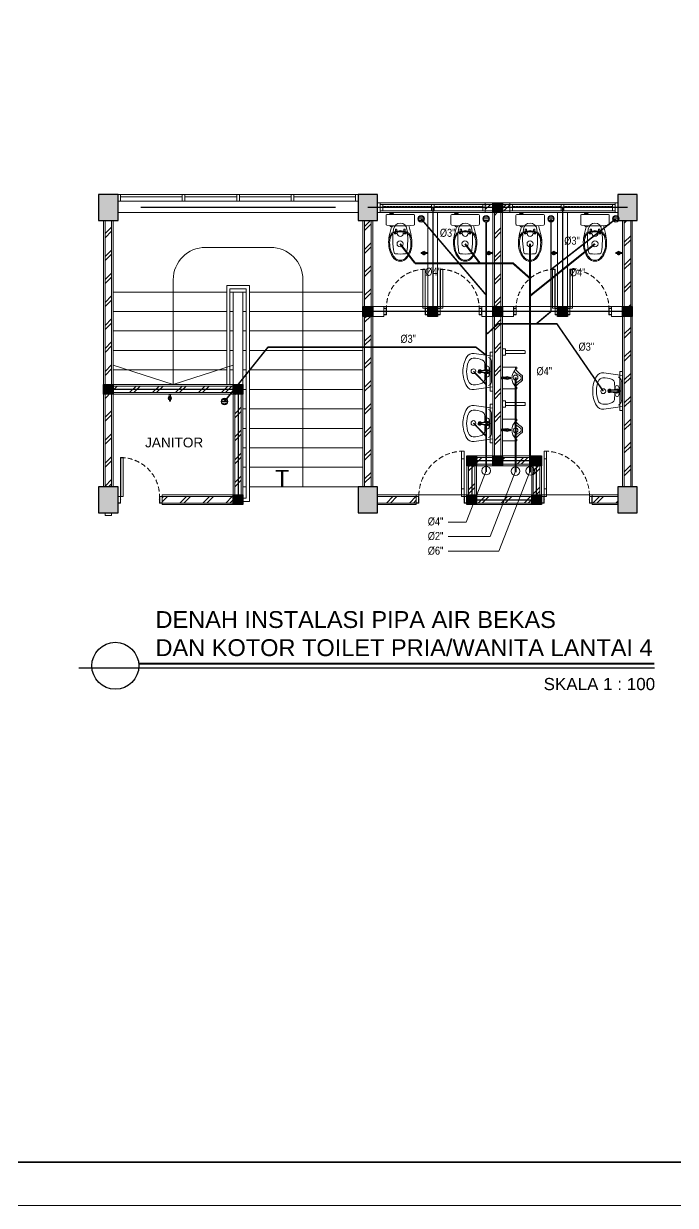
# Model space of a CAD drawing. Header units: millimetres. Extents: x -11 to 37583, y -101 to 28664.
# Drawn here: x 13431 to 16444, y 17664 to 23124 of the extents above; entities that cross this region are included whole.
import ezdxf
from ezdxf.enums import TextEntityAlignment as Align

# ---------------------------------------------------------------- set-up
doc = ezdxf.new("R2010")
doc.units = ezdxf.units.MM
for name, pattern in [('ACAD_ISO08W100', [36, 24, -3, 6, -3]), ('DASHED', [0.75, 0.5, -0.25]), ('HIDDEN', [0.375, 0.25, -0.125])]:
    doc.linetypes.add(name, pattern=pattern)
for name, color, linetype, lineweight in [('ars', 11, 'Continuous', 5), ('dinding', 5, 'Continuous', 15), ('GRS KOP', 1, 'Continuous', 35), ('KOLOM', 1, 'Continuous', 30), ('kop', 7, 'Continuous', 20), ('kus', 63, 'Continuous', 15), ('lan', 7, 'Continuous', 15), ('not', 7, 'Continuous', 20), ('SANITAIR', 4, 'Continuous', 5), ('sol kol', 8, 'Continuous', 0), ('tem', 5, 'Continuous', 20)]:
    doc.layers.add(name, color=color, linetype=linetype, lineweight=lineweight)
doc.layers.add('as', color=1, linetype='Continuous', plot=False)
for name, color, linetype in [('D1', 1, 'Continuous'), ('D2', 3, 'Continuous'), ('HT', 8, 'Continuous'), ('JENDELA', 3, 'Continuous')]:
    doc.layers.add(name, color=color, linetype=linetype)
doc.styles.add('BARU', font='complex.shx')
doc.styles.add('NOT', font='ARIALN.TTF')
doc.styles.get("Standard").update_dxf_attribs({"font": 'arial.ttf'})
doc.styles.add('style2', font='verdana.ttf')
pattern_1 = [(45, (15022.23, 18913.92), (-53.033, 53.033), []), (45, (15040.98, 18913.92), (-53.033, 53.033), [])]

# ---------------------------------------------------------------- blocks, each defined once
blk = doc.blocks.new('K1')
at = {"layer": 'KOLOM'}
blk.add_lwpolyline([(0.2, 0.15), (-0.2, 0.15), (-0.2, -0.15), (0.2, -0.15), (0.2, 0.15)], dxfattribs=at)
blk = doc.blocks.new('KP')
at = {"layer": 'KOLOM'}
blk.add_lwpolyline([(0.075, -0.075), (-0.075, -0.075), (-0.075, 0.075), (0.075, 0.075), (0.075, -0.075)], dxfattribs=at)
blk = doc.blocks.new('washtafel L237 a')
for p, q in [((-0.279, -0.289), (-0.238, 0)), ((-0.238, 0), (0, 0)), ((0.238, 0), (0, 0)), ((0.279, -0.289), (0.238, 0)), ((-0.148, -0.019), (0, -0.019)), ((0, -0.179), (-0.006, -0.179)), ((0.148, -0.019), (0, -0.019)), ((0, -0.179), (0.006, -0.179)), ((0, -0.193), (-0.007, -0.193)), ((0, -0.202), (-0.007, -0.202)), ((0, -0.193), (0.007, -0.193)), ((0, -0.202), (0.007, -0.202))]:
    blk.add_line(p, q)
for centre, radius in [((-0.011, -0.085), 0.00488), ((0, -0.043), 0.00695), ((0, -0.043), 0.00529), ((0.011, -0.085), 0.00488)]:
    blk.add_circle(centre, radius)
for centre, radius, start, end in [((-0.148, -0.093), 0.0742, 90.0661, 157.5039), ((0.068, -0.281), 0.273, 154.0541, 184.6243), ((-0.117, -0.191), 0.0678, 92.544, 154.459), ((0.012, -2.103), 1.984, 91.1939, 93.8059), ((-0.055, -0.085), 0.0285, 98.132, 275.8135), ((-0.002, -0.336), 0.286, 89.6669, 101.6651), ((-0.049, -0.147), 0.0337, 40.1188, 95.4553), ((0, -0.084), 0.0312, 89.6915, 225.3566), ((-0.528, -0.216), 0.513, 2.5647, 13.8912), ((0.001, -0.2), 0.0272, 129.5111, 54.4666), ((0, -0.084), 0.0231, 89.5833, 212.8124), ((-0.04, -0.126), 0.0267, 4.6349, 46.9394), ((-0.045, -0.113), 0.03, 5.694, 32.8124), ((-0.623, -0.171), 0.611, 359.8012, 5.694), ((-0.006, -0.173), 0.006, 179.8012, 270), ((0.002, -0.336), 0.286, 78.3349, 90.3331), ((0, -0.084), 0.0312, 314.6434, 90.3085), ((0, -0.084), 0.0231, 327.1876, 90.4167), ((0.006, -0.173), 0.006, 270, 0.1988), ((0.623, -0.171), 0.611, 174.306, 180.1988), ((0.04, -0.126), 0.0267, 133.0606, 175.3651), ((0.045, -0.113), 0.03, 147.1876, 174.306), ((0.528, -0.216), 0.513, 166.1088, 177.4353), ((0.049, -0.147), 0.0337, 84.5447, 139.8812), ((-0.012, -2.103), 1.984, 86.1941, 88.8061), ((0.055, -0.085), 0.0285, 264.1865, 81.868), ((0.117, -0.191), 0.0678, 25.541, 87.456), ((0.148, -0.093), 0.0742, 22.4961, 89.9339), ((-0.068, -0.281), 0.273, 355.3757, 25.9459), ((-0.17, -0.305), 0.11, 171.786, 240.1395), ((-0.119, -0.294), 0.0858, 186.0548, 250.1625), ((0.001, -0.2), 0.0234, 136.8784, 48.8129), ((-0.007, -0.184), 0.009, 183.4751, 270), ((-0.007, -0.193), 0.009, 182.5647, 270), ((0.001, -0.2), 0.0119, 184.4951, 2.4242), ((0.007, -0.184), 0.009, 270, 356.5249), ((0.007, -0.193), 0.009, 270, 357.4353), ((0.119, -0.294), 0.0858, 289.8375, 353.9452), ((0.17, -0.305), 0.11, 299.8605, 8.214), ((-0.003, -0.017), 0.443, 239.9631, 270.4171), ((-0.001, 0.003), 0.406, 248.7209, 270.1375), ((0.001, 0.003), 0.406, 269.8625, 291.2791), ((0.003, -0.017), 0.443, 269.5829, 300.0369)]:
    blk.add_arc(centre, radius, start, end)
blk = doc.blocks.new('P 70')
at = {"linetype": 'HIDDEN', "ltscale": 0.3}
blk.add_lwpolyline([(-0.74, 0.1, -0.414214), (-0.04, 0.8, -1.303225)], format="xyb", dxfattribs=at)
for points in [[(-0.04, 0.8), (-0.08, 0.8), (-0.08, 0.68), (-0.04, 0.68)], [(-0.04, 0.68), (-0.08, 0.68), (-0.08, 0.22), (-0.04, 0.22)], [(-0.04, 0.1), (-0.08, 0.1), (-0.08, 0.22), (-0.04, 0.22)], [(-0.735, 0.06), (-0.74, 0.06), (-0.74, 0.061), (-0.74, 0.1), (-0.78, 0.1), (-0.78, 0), (-0.74, 0), (-0.74, 0.056), (-0.735, 0.058)], [(-0.742, 0.002), (-0.778, 0.002), (-0.778, 0.098), (-0.742, 0.098)], [(-0.045, 0.06), (-0.04, 0.06), (-0.04, 0.061), (-0.04, 0.1), (0, 0.1), (0, 0), (-0.04, 0), (-0.04, 0.056), (-0.045, 0.058)], [(-0.038, 0.002), (-0.002, 0.002), (-0.002, 0.098), (-0.038, 0.098)]]:
    blk.add_lwpolyline(points, close=True)
blk = doc.blocks.new('URINOIR ATAS')
for p, q in [((-0.165, 0), (-0.165, 0.215)), ((-0.16, 0.22), (-0.147, 0.22)), ((-0.133, 0.201), (-0.16, 0.201)), ((-0.133, 0.201), (-0.143, 0.218)), ((-0.027, 0.31), (0, 0.31)), ((-0.02, 0.286), (0, 0.286)), ((0.027, 0.31), (0, 0.31)), ((0.02, 0.286), (0, 0.286)), ((0.133, 0.201), (0.143, 0.218)), ((0.133, 0.201), (0.16, 0.201)), ((0.16, 0.22), (0.147, 0.22)), ((0.165, 0), (0.165, 0.215)), ((-0.165, 0), (0, 0)), ((-0.009, 0.01), (-0.026, 0)), ((-0.013, -0.017), (-0.013, 0)), ((-0.012, 0.117), (0.011, 0.117)), ((-0.011, 0.107), (0.011, 0.107)), ((-0.011, 0.097), (0.011, 0.097)), ((-0.009, 0.112), (-0.009, 0.107)), ((-0.009, 0.01), (0.011, 0.01)), ((-0.007, 0.113), (0.008, 0.113)), ((-0.003, 0.117), (-0.003, 0.113)), ((0.165, 0), (0, 0)), ((0.003, 0.117), (0.003, 0.113)), ((0.009, 0.112), (0.009, 0.107)), ((0.011, 0.01), (0.026, 0)), ((0.013, 0), (0.013, -0.017)), ((0.013, -0.017), (-0.013, -0.017))]:
    blk.add_line(p, q)
for points in [[(-0.011, 0.107, 0.164804), (-0.012, 0.107, 0.105758), (-0.013, 0.106, 0.068984), (-0.014, 0.104, 0.055178), (-0.014, 0.102, 0.055178), (-0.014, 0.1, 0.068984), (-0.013, 0.099, 0.105758), (-0.012, 0.098, 0.164804), (-0.011, 0.097, 0.164804), (-0.01, 0.098, 0.105758), (-0.009, 0.099, 0.068984), (-0.009, 0.1, 0.055178), (-0.009, 0.102, 0.055178), (-0.009, 0.104, 0.068984), (-0.009, 0.106, 0.105758), (-0.01, 0.107, 0.164804)], [(0, 0.097, 0.070821), (0.003, 0.098, 0.082428), (0.005, 0.099, 0.106823), (0.007, 0.101, 0.13413), (0.007, 0.102, 0.13413), (0.007, 0.104, 0.106823), (0.005, 0.106, 0.082428), (0.003, 0.107, 0.070821), (0, 0.107, 0.070821), (-0.003, 0.107, 0.082428), (-0.005, 0.106, 0.106823), (-0.007, 0.104, 0.13413), (-0.007, 0.102, 0.13413), (-0.007, 0.101, 0.106823), (-0.005, 0.099, 0.082428), (-0.003, 0.098, 0.070821)], [(0.011, 0.107, 0.164804), (0.01, 0.107, 0.105758), (0.009, 0.106, 0.068984), (0.009, 0.104, 0.055178), (0.008, 0.102, 0.055178), (0.009, 0.1, 0.068984), (0.009, 0.099, 0.105758), (0.01, 0.098, 0.164804), (0.011, 0.097, 0.164804), (0.012, 0.098, 0.105758), (0.013, 0.099, 0.068984), (0.013, 0.1, 0.055178), (0.014, 0.102, 0.055178), (0.014, 0.104, 0.068984), (0.013, 0.106, 0.105758), (0.012, 0.107, 0.164804)]]:
    blk.add_lwpolyline(points, format="xyb", close=True)
blk.add_lwpolyline([(0.007, 0.061), (0.013, 0.072), (0.007, 0.082), (-0.006, 0.082), (-0.012, 0.072), (-0.006, 0.061)], close=True)
for centre, radius in [((0, 0.072), 0.025), ((0, 0.032), 0.0106), ((0, 0.032), 0.00723)]:
    blk.add_circle(centre, radius)
for centre, radius, start, end in [((-0.16, 0.215), 0.005, 90, 180), ((-0.16, 0.196), 0.005, 90, 180), ((-0.147, 0.215), 0.005, 30.5859, 90), ((-0.151, 0.256), 0.055, 287.3602, 311.4179), ((0.001, 0.332), 0.187, 224.1477, 269.6422), ((-0.614, 0.718), 0.709, 314.7654, 324.2179), ((-0.477, 0.536), 0.518, 315.9836, 330.7336), ((-0.027, 0.295), 0.0148, 90, 144.2179), ((-0.02, 0.28), 0.00593, 90, 150.7336), ((-0.001, 0.332), 0.187, 270.3578, 315.8523), ((0.02, 0.28), 0.00593, 29.2664, 90), ((0.477, 0.536), 0.518, 209.2664, 224.0164), ((0.027, 0.295), 0.0148, 35.7821, 90), ((0.614, 0.718), 0.709, 215.7821, 225.2346), ((0.151, 0.256), 0.055, 228.5821, 252.6398), ((0.147, 0.215), 0.005, 90, 149.4141), ((0.16, 0.215), 0.005, 0, 90), ((0.16, 0.196), 0.005, 0, 90), ((0.12, 0.057), 0.137, 181.3482, 199.9236), ((0, 0.106), 0.0162, 43.0169, 136.9831), ((-0.007, 0.112), 0.00119, 90, 180), ((0.008, 0.112), 0.00119, 0, 90), ((-0.19, 0.062), 0.208, 345.4703, 357.6692)]:
    blk.add_arc(centre, radius, start, end)
blk = doc.blocks.new('P 60')
at = {"linetype": 'HIDDEN', "ltscale": 0.3}
blk.add_lwpolyline([(-0.64, 0.1, -0.414214), (-0.04, 0.7, -1.303225)], format="xyb", dxfattribs=at)
for points in [[(-0.04, 0.7), (-0.04, 0.1), (-0.08, 0.1), (-0.08, 0.7)], [(-0.042, 0.698), (-0.042, 0.102), (-0.078, 0.102), (-0.078, 0.698)], [(-0.635, 0.06), (-0.64, 0.06), (-0.64, 0.061), (-0.64, 0.1), (-0.68, 0.1), (-0.68, 0), (-0.64, 0), (-0.64, 0.056), (-0.635, 0.058)], [(-0.642, 0.002), (-0.678, 0.002), (-0.678, 0.098), (-0.642, 0.098)], [(-0.045, 0.06), (-0.04, 0.06), (-0.04, 0.061), (-0.04, 0.1), (0, 0.1), (0, 0), (-0.04, 0), (-0.04, 0.056), (-0.045, 0.058)], [(-0.038, 0.002), (-0.002, 0.002), (-0.002, 0.098), (-0.038, 0.098)]]:
    blk.add_lwpolyline(points, close=True)
blk = doc.blocks.new('KRAN ATAS')
for p, q in [((-0.019, 0.001), (-0.019, 0)), ((-0.019, 0), (0, 0)), ((-0.018, 0.002), (0, 0.002)), ((-0.009, 0.006), (-0.009, 0.04)), ((0.018, 0.002), (0, 0.002)), ((0.019, 0), (0, 0)), ((0.009, 0.006), (0.009, 0.04)), ((0.019, 0.001), (0.019, 0))]:
    blk.add_line(p, q)
for centre, radius, start, end in [((-0.021, 0.06), 0.0057, 92.509, 270.0343), ((-0.02, 0.06), 0.0057, 105.45, 257.2407), ((0, 0.06), 0.0223, 89.786, 270.2141), ((-0.015, 0.075), 0.0057, 47.464, 224.6597), ((-0.015, 0.074), 0.0057, 60.3207, 212.5415), ((-0.014, 0.046), 0.0057, 154.4974, 295.7282), ((-0.015, 0.045), 0.0057, 142.579, 307.6346), ((-0.018, 0.001), 0.0005, 90, 180), ((0, 0.06), 0.0162, 89.7094, 270.2949), ((-0.013, 0.006), 0.004, 270, 0), ((-0.041, 0.09), 0.0331, 343.1048, 7.2203), ((0, 0.06), 0.0102, 89.532, 270.4679), ((0, 0.096), 0.00865, 90, 191.4881), ((0, 0.08), 0.0057, 89.095, 165.324), ((0, 0.079), 0.0057, 89.095, 152.5938), ((0, 0.041), 0.0057, 205.9652, 266.0615), ((0, 0.04), 0.0057, 191.86, 266.0615), ((0, 0.096), 0.00865, 348.5119, 90), ((0, 0.08), 0.0057, 14.676, 90.905), ((0, 0.079), 0.0057, 27.4062, 90.905), ((0, 0.06), 0.0223, 269.7859, 90.214), ((0, 0.06), 0.0162, 269.7051, 90.2906), ((0, 0.06), 0.0102, 269.5321, 90.468), ((0, 0.04), 0.0057, 273.9385, 348.14), ((0, 0.041), 0.0057, 273.9385, 334.0348), ((0.041, 0.09), 0.0331, 172.7797, 196.8952), ((0.013, 0.006), 0.004, 180, 270), ((0.015, 0.045), 0.0057, 232.3654, 37.421), ((0.015, 0.075), 0.0057, 315.3403, 132.536), ((0.015, 0.074), 0.0057, 327.4585, 119.6793), ((0.014, 0.046), 0.0057, 244.2718, 25.5026), ((0.018, 0.001), 0.0005, 0, 90), ((0.021, 0.06), 0.0057, 269.9657, 87.491), ((0.02, 0.06), 0.0057, 282.7593, 74.55)]:
    blk.add_arc(centre, radius, start, end)
blk = doc.blocks.new('CLOSET ATAS')
for p, q in [((0, 0.207), (0, 0)), ((0.014, 0.22), (0.148, 0.22)), ((0, -0.206), (0, 0)), ((0.171, 0.13), (0.294, 0.161)), ((0.228, 0.073), (0.228, 0.058)), ((0.231, 0.075), (0.273, 0.075)), ((0.231, 0.055), (0.256, 0.055)), ((0.256, 0.055), (0.259, 0.063)), ((0.256, 0.055), (0.256, 0)), ((0.256, -0.055), (0.256, 0)), ((0.259, 0.063), (0.273, 0.063)), ((0.266, 0.075), (0.266, 0.088)), ((0.266, 0.063), (0.266, 0)), ((0.266, -0.063), (0.266, 0)), ((0.273, 0.075), (0.273, 0.063)), ((0.282, 0.125), (0.282, 0.107)), ((0.285, 0.085), (0.285, 0.065)), ((0.296, 0.088), (0.288, 0.088)), ((0.296, 0.062), (0.288, 0.062)), ((0.299, 0.085), (0.299, 0.065)), ((-0.013, -0.124), (-0.031, -0.124)), ((-0.031, -0.124), (-0.031, -0.146)), ((-0.031, -0.146), (-0.013, -0.146)), ((-0.013, -0.107), (-0.013, -0.164)), ((0.171, -0.138), (0.185, -0.138)), ((0.173, -0.116), (0.185, -0.116)), ((0.173, -0.151), (0.173, -0.138)), ((0.175, -0.154), (0.182, -0.154)), ((0.184, -0.138), (0.184, -0.151)), ((0.188, -0.119), (0.188, -0.136)), ((0.188, -0.134), (0.294, -0.161)), ((0.228, -0.073), (0.228, -0.058)), ((0.231, -0.055), (0.256, -0.055)), ((0.231, -0.075), (0.273, -0.075)), ((0.256, -0.055), (0.259, -0.063)), ((0.259, -0.063), (0.273, -0.063)), ((0.266, -0.075), (0.266, -0.088)), ((0.273, -0.075), (0.273, -0.063)), ((0.282, -0.125), (0.282, -0.107)), ((0.285, -0.065), (0.285, -0.085)), ((0.296, -0.062), (0.288, -0.062)), ((0.296, -0.088), (0.288, -0.088)), ((0.299, -0.065), (0.299, -0.085)), ((0.014, -0.22), (0.148, -0.22))]:
    blk.add_line(p, q)
blk.add_circle((0.292, 0), 0.046)
for centre, radius, start, end in [((0.014, 0.207), 0.0135, 90, 180), ((0.148, 0.205), 0.015, 8.087, 90), ((-1.27, 0.004), 1.447, 359.8599, 8.087), ((0.235, 0), 0.103, 95.4936, 264.5064), ((-1.27, -0.004), 1.447, 351.913, 0.1401), ((0.385, -0.951), 1.066, 79.0461, 98.6197), ((0.231, 0.073), 0.00271, 90, 180), ((0.231, 0.058), 0.00271, 180, 270), ((0.271, 0.088), 0.005, 138.7405, 180), ((0.429, -0.051), 0.215, 89.4826, 138.7405), ((0.287, 0.125), 0.005, 128.7411, 180), ((0.429, -0.051), 0.231, 89.4826, 128.7411), ((0.288, 0.085), 0.00307, 90, 180), ((0.288, 0.065), 0.00307, 180, 270), ((0.431, -0.32), 0.5, 75.2789, 105.8515), ((0.296, 0.085), 0.00307, 0, 90), ((0.296, 0.065), 0.00307, 270, 0), ((0.431, -0.32), 0.484, 75.2789, 90), ((0.465, -0.141), 0.302, 48.5371, 73.1314), ((0.465, -0.141), 0.318, 48.5371, 73.1314), ((0.585, 0.076), 0.02, 7.8459, 81.6038), ((0.035, 0), 0.575, 352.1541, 7.8459), ((0.59, 0), 0.114, 0, 48.6581), ((0.59, 0), 0.114, 311.3419, 0), ((0.59, 0), 0.13, 0, 48.6581), ((0.59, 0), 0.13, 311.3419, 0), ((-0.016, -0.123), 0.0171, 24.4122, 79.3868), ((-0.016, -0.147), 0.0171, 280.6132, 335.5878), ((0.175, -0.151), 0.00271, 180, 270), ((0.182, -0.151), 0.00271, 270, 0), ((0.185, -0.119), 0.00271, 0, 90), ((0.185, -0.136), 0.00271, 270, 0), ((0.385, 0.948), 1.063, 261.358, 280.9763), ((0.231, -0.058), 0.00271, 90, 180), ((0.231, -0.073), 0.00271, 180, 270), ((0.271, -0.088), 0.005, 180, 221.2595), ((0.429, 0.051), 0.215, 221.2595, 270.5174), ((0.287, -0.125), 0.005, 180, 231.2589), ((0.429, 0.051), 0.231, 231.2589, 270.5174), ((0.288, -0.065), 0.00307, 90, 180), ((0.288, -0.085), 0.00307, 180, 270), ((0.431, 0.32), 0.5, 254.1485, 284.7211), ((0.296, -0.065), 0.00307, 0, 90), ((0.296, -0.085), 0.00307, 270, 0), ((0.431, 0.32), 0.484, 270, 284.7211), ((0.465, 0.141), 0.302, 286.8686, 311.4629), ((0.465, 0.141), 0.318, 286.8686, 311.4629), ((0.585, -0.076), 0.02, 278.3962, 352.1541), ((0.014, -0.206), 0.0135, 180, 270), ((0.148, -0.205), 0.015, 270, 351.913)]:
    blk.add_arc(centre, radius, start, end)
blk = doc.blocks.new('*X4')
at = {"color": 0}
for p, q in [((18.491, 19.193), (18.579, 19.193)), ((18.499, 19.218), (18.572, 19.218)), ((18.499, 19.168), (18.572, 19.168))]:
    blk.add_line(p, q, dxfattribs=at)
blk = doc.blocks.new('SFLOOR')
for radius in [0.05, 0.0442]:
    blk.add_circle((0, 0), radius)
blk.add_blockref('*X4', (-18.535, -19.193))
blk = doc.blocks.new('NOTASI RUANG')
at = {"layer": 'not'}
for height, p in [(0.26, (-0.011, 0.3)), (0.175, (-0.009, -0.017))]:
    blk.add_attdef('RUANG', text='', height=height, dxfattribs=at).set_placement(p, align=Align.MIDDLE_CENTER)
blk = doc.blocks.new('kop')
at = {"layer": 'GRS KOP'}
blk.add_lwpolyline([(1, 54), (83, 54), (83, 1), (1, 1)], close=True, dxfattribs=at)
at = {"layer": 'kop', "color": 7}
blk.add_line((0, 0), (84, 0), dxfattribs=at)
at = {"layer": 'kop', "style": 'BARU', "flags": 4}
for p, height in [((73.8, 5.4), 0.35), ((80.303, 5.382), 0.25), ((73.8, 4.9), 0.35), ((80.303, 4.882), 0.25), ((73.8, 4.4), 0.35), ((80.303, 4.382), 0.25)]:
    blk.add_attdef('-', p, '', height=height, dxfattribs=at)
at = {"layer": 'kop', "flags": 4}
for tag, p in [('AR-00', (78.057, 2.648)), ('00', (81.238, 2.647))]:
    blk.add_attdef(tag, text='', height=0.35, dxfattribs=at).set_placement(p, align=Align.MIDDLE)

msp = doc.modelspace()

# ---------------------------------------------------------------- hatches: boundary and pattern name
at = {"layer": 'ars'}
h = msp.add_hatch(dxfattribs=at)
h.set_pattern_fill('TEMBOK', color=256, scale=75)
h.set_pattern_definition([(45, (15388.23, 19348.92), (-53.033, 53.033), []), (45, (15406.98, 19348.92), (-53.033, 53.033), [])])
h.paths.add_polyline_path([(15599.7, 22288.9), (15565.2, 22288.9), (15565.2, 22258.9), (15599.7, 22258.9)])
h = msp.add_hatch(dxfattribs=at)
h.set_pattern_fill('TEMBOK', color=256, scale=75)
h.set_pattern_definition([(45, (15479.73, 19348.92), (-53.033, 53.033), []), (45, (15498.48, 19348.92), (-53.033, 53.033), [])])
h.paths.add_polyline_path([(15679.2, 22288.9), (15644.7, 22288.9), (15644.7, 22258.9), (15679.2, 22258.9)])
h = msp.add_hatch(dxfattribs=at)
h.set_pattern_fill('TEMBOK', color=256, scale=75)
h.set_pattern_definition(pattern_1)
h.paths.add_polyline_path([(15607.2, 22251.4), (15607.2, 21126.4), (15637.2, 21126.4), (15637.2, 22251.4)])
h = msp.add_hatch(dxfattribs=at)
h.set_pattern_fill('TEMBOK', color=256, scale=75)
h.set_pattern_definition(pattern_1)
h.paths.add_polyline_path([(13837.2, 20983.9), (13837.2, 22213.9), (13807.2, 22213.9), (13807.2, 20983.9)])
h = msp.add_hatch(dxfattribs=at)
h.set_pattern_fill('TEMBOK', color=256, scale=75)
h.set_pattern_definition(pattern_1)
h.paths.add_polyline_path([(15037.2, 21816.4), (15037.2, 22213.9), (15007.2, 22213.9), (15007.2, 21816.4)])
h = msp.add_hatch(dxfattribs=at)
h.set_pattern_fill('TEMBOK', color=256, scale=75)
h.set_pattern_definition(pattern_1)
h.paths.add_polyline_path([(16237.2, 20983.9), (16237.2, 22213.9), (16207.2, 22213.9), (16207.2, 20983.9)])
h = msp.add_hatch(dxfattribs=at)
h.set_pattern_fill('TEMBOK', color=256, scale=75)
h.set_pattern_definition(pattern_1)
h.paths.add_polyline_path([(15007.2, 21771.4), (15007.2, 20983.9), (15037.2, 20983.9), (15037.2, 21771.4)])
h = msp.add_hatch(dxfattribs=at)
h.set_pattern_fill('TEMBOK', color=256, scale=75)
h.set_pattern_definition(pattern_1)
h.paths.add_polyline_path([(14399.7, 21448.9), (13844.7, 21448.9), (13844.7, 21418.9), (14399.7, 21418.9)])
h = msp.add_hatch(dxfattribs=at)
h.set_pattern_fill('TEMBOK', color=256, scale=75)
h.set_pattern_definition([(45, (14969.73, 18913.92), (-53.033, 53.033), []), (45, (14988.48, 18913.92), (-53.033, 53.033), [])])
h.paths.add_polyline_path([(14437.2, 20946.4), (14437.2, 21411.4), (14407.2, 21411.4), (14407.2, 20946.4)])
h = msp.add_hatch(dxfattribs=at)
h.set_pattern_fill('TEMBOK', color=256, scale=75)
h.set_pattern_definition(pattern_1)
h.paths.add_polyline_path([(15487.2, 21081.4), (15487.2, 20946.4), (15517.2, 20946.4), (15517.2, 21081.4)])
h = msp.add_hatch(dxfattribs=at)
h.set_pattern_fill('TEMBOK', color=256, scale=75)
h.set_pattern_definition(pattern_1)
h.paths.add_polyline_path([(15779.7, 21118.9), (15524.7, 21118.9), (15524.7, 21088.9), (15779.7, 21088.9)])
h = msp.add_hatch(dxfattribs=at)
h.set_pattern_fill('TEMBOK', color=256, scale=75)
h.set_pattern_definition(pattern_1)
h.paths.add_polyline_path([(15787.2, 21081.4), (15787.2, 20946.4), (15817.2, 20946.4), (15817.2, 21081.4)])
h = msp.add_hatch(dxfattribs=at)
h.set_pattern_fill('TEMBOK', color=256, scale=75)
h.set_pattern_definition(pattern_1)
h.paths.add_polyline_path([(14399.7, 20908.9), (14071.2, 20908.9), (14071.2, 20938.9), (14399.7, 20938.9)])
h = msp.add_hatch(dxfattribs=at)
h.set_pattern_fill('TEMBOK', color=256, scale=75)
h.set_pattern_definition(pattern_1)
h.paths.add_polyline_path([(15067.2, 20938.9), (15245.7, 20938.9), (15245.7, 20908.9), (15067.2, 20908.9)])
h = msp.add_hatch(dxfattribs=at)
h.set_pattern_fill('TEMBOK', color=256, scale=75)
h.set_pattern_definition(pattern_1)
h.paths.add_polyline_path([(15779.7, 20938.9), (15524.7, 20938.9), (15524.7, 20908.9), (15779.7, 20908.9)])
h = msp.add_hatch(dxfattribs=at)
h.set_pattern_fill('TEMBOK', color=256, scale=75)
h.set_pattern_definition(pattern_1)
h.paths.add_polyline_path([(16177.2, 20938.9), (16058.7, 20938.9), (16058.7, 20908.9), (16177.2, 20908.9)])
at = {"layer": 'sol kol'}
for points in [[(13777.2, 22333.9), (13777.2, 22213.9), (13867.2, 22213.9), (13867.2, 22333.9)], [(14977.2, 22333.9), (14977.2, 22213.9), (15067.2, 22213.9), (15067.2, 22333.9)], [(16177.2, 22333.9), (16177.2, 22213.9), (16267.2, 22213.9), (16267.2, 22333.9)], [(15599.7, 22296.4), (15644.7, 22296.4), (15644.7, 22251.4), (15599.7, 22251.4)], [(14999.7, 21816.4), (15044.7, 21816.4), (15044.7, 21771.4), (14999.7, 21771.4)], [(15299.7, 21816.4), (15344.7, 21816.4), (15344.7, 21771.4), (15299.7, 21771.4)], [(15599.7, 21816.4), (15644.7, 21816.4), (15644.7, 21771.4), (15599.7, 21771.4)], [(15899.7, 21816.4), (15944.7, 21816.4), (15944.7, 21771.4), (15899.7, 21771.4)], [(16199.7, 21816.4), (16244.7, 21816.4), (16244.7, 21771.4), (16199.7, 21771.4)], [(13844.7, 21411.4), (13799.7, 21411.4), (13799.7, 21456.4), (13844.7, 21456.4)], [(14444.7, 21411.4), (14399.7, 21411.4), (14399.7, 21456.4), (14444.7, 21456.4)], [(15479.7, 21126.4), (15524.7, 21126.4), (15524.7, 21081.4), (15479.7, 21081.4)], [(15599.7, 21126.4), (15644.7, 21126.4), (15644.7, 21081.4), (15599.7, 21081.4)], [(15779.7, 21126.4), (15824.7, 21126.4), (15824.7, 21081.4), (15779.7, 21081.4)], [(13777.2, 20983.9), (13777.2, 20863.9), (13867.2, 20863.9), (13867.2, 20983.9)], [(14977.2, 20983.9), (14977.2, 20863.9), (15067.2, 20863.9), (15067.2, 20983.9)], [(16177.2, 20983.9), (16177.2, 20863.9), (16267.2, 20863.9), (16267.2, 20983.9)], [(14444.7, 20901.4), (14399.7, 20901.4), (14399.7, 20946.4), (14444.7, 20946.4)], [(15479.7, 20946.4), (15524.7, 20946.4), (15524.7, 20901.4), (15479.7, 20901.4)], [(15779.7, 20946.4), (15824.7, 20946.4), (15824.7, 20901.4), (15779.7, 20901.4)]]:
    msp.add_hatch(color=256, dxfattribs=at).paths.add_polyline_path(points)

# ---------------------------------------------------------------- linework, layer by layer
at = {"layer": 'ars'}
for p, q in [((14474.7, 21913.9), (14369.7, 21913.9)), ((14369.7, 21456.4), (14369.7, 21913.9)), ((14459.7, 21898.9), (14384.7, 21898.9)), ((14384.7, 21456.4), (14384.7, 21898.9)), ((14459.7, 20931.4), (14459.7, 21898.9)), ((14474.7, 20916.4), (14474.7, 21913.9)), ((14444.7, 20931.4), (14459.7, 20931.4)), ((14444.7, 20916.4), (14474.7, 20916.4))]:
    msp.add_line(p, q, dxfattribs=at)
for points in [[(15599.7, 22288.9), (15565.2, 22288.9), (15565.2, 22258.9), (15599.7, 22258.9)], [(15679.2, 22288.9), (15644.7, 22288.9), (15644.7, 22258.9), (15679.2, 22258.9)], [(15607.2, 22251.4), (15607.2, 21126.4), (15637.2, 21126.4), (15637.2, 22251.4)], [(13837.2, 20983.9), (13837.2, 22213.9), (13807.2, 22213.9), (13807.2, 20983.9)], [(15037.2, 21816.4), (15037.2, 22213.9), (15007.2, 22213.9), (15007.2, 21816.4)], [(16237.2, 20983.9), (16237.2, 22213.9), (16207.2, 22213.9), (16207.2, 20983.9)], [(15007.2, 21771.4), (15007.2, 20983.9), (15037.2, 20983.9), (15037.2, 21771.4)], [(15657.8, 21591.4), (15657.8, 21621.4), (15644.7, 21621.4), (15644.7, 21591.4)], [(14399.7, 21448.9), (13844.7, 21448.9), (13844.7, 21418.9), (14399.7, 21418.9)], [(14437.2, 20946.4), (14437.2, 21411.4), (14407.2, 21411.4), (14407.2, 20946.4)], [(15657.8, 21351.4), (15657.8, 21381.4), (15644.7, 21381.4), (15644.7, 21351.4)], [(15487.2, 21081.4), (15487.2, 20946.4), (15517.2, 20946.4), (15517.2, 21081.4)], [(15779.7, 21118.9), (15524.7, 21118.9), (15524.7, 21088.9), (15779.7, 21088.9)], [(15787.2, 21081.4), (15787.2, 20946.4), (15817.2, 20946.4), (15817.2, 21081.4)], [(14399.7, 20908.9), (14071.2, 20908.9), (14071.2, 20938.9), (14399.7, 20938.9)], [(15067.2, 20938.9), (15245.7, 20938.9), (15245.7, 20908.9), (15067.2, 20908.9)], [(15779.7, 20938.9), (15524.7, 20938.9), (15524.7, 20908.9), (15779.7, 20908.9)], [(16177.2, 20938.9), (16058.7, 20938.9), (16058.7, 20908.9), (16177.2, 20908.9)]]:
    msp.add_lwpolyline(points, close=True, dxfattribs=at)
at = {"layer": 'as'}
for q in [(13822.2, 21433.9), (14422.2, 20923.9)]:
    msp.add_line((14422.2, 21433.9), q, dxfattribs=at)
for points in [[(14872.2, 22273.9), (13972.2, 22273.9)], [(16222.2, 22273.9), (15022.2, 22273.9)], [(15322.2, 22273.9), (15322.2, 21793.9)], [(15922.2, 22273.9), (15922.2, 21793.9)], [(15622.2, 21793.9), (15022.2, 21793.9)], [(16222.2, 21793.9), (15622.2, 21793.9)]]:
    msp.add_lwpolyline(points, dxfattribs=at)
msp.add_lwpolyline([(15802.2, 20923.9), (15802.2, 21103.9), (15502.2, 21103.9), (15502.2, 20923.9)], close=True, dxfattribs=at)
at = {"layer": 'D1', "color": 7, "const_width": 8.75}
msp.add_lwpolyline([(13963, 20166.2), (16347.1, 20166.2)], dxfattribs=at)
at = {"layer": 'D1', "color": 7}
msp.add_circle((13854.8, 20156.7), 108.6, dxfattribs=at)
at = {"layer": 'D2', "color": 6, "linetype": 'DASHED', "ltscale": 32.5, "const_width": 7.2}
for points in [[(15268.9, 22221.9), (15568.9, 21869.9)], [(15801.4, 21737.3), (15868.9, 21793.9), (15868.9, 22221.9)], [(16168.9, 22221.9), (15868.9, 21987.9)], [(15568.9, 22206.9), (15568.9, 21052.6)], [(16110.5, 21425.6), (15895.7, 21737.3), (15624, 21737.3), (15573.7, 21690.5)], [(14359.2, 21377.7), (14560.6, 21629.1), (15521.6, 21629.1), (15568.9, 21592.1)], [(15510.3, 21517.8), (15568.9, 21456.8)], [(15510.3, 21278.3), (15568.9, 21217.4)]]:
    msp.add_lwpolyline(points, dxfattribs=at)
at = {"layer": 'dinding'}
for points in [[(15067.2, 22296.4), (15079.2, 22296.4), (15079.2, 22251.4), (15067.2, 22251.4)], [(15565.2, 22296.4), (15599.7, 22296.4), (15599.7, 22251.4), (15565.2, 22251.4)], [(15679.2, 22296.4), (15644.7, 22296.4), (15644.7, 22251.4), (15679.2, 22251.4)], [(16177.2, 22296.4), (16165.2, 22296.4), (16165.2, 22251.4), (16177.2, 22251.4)], [(15299.7, 22251.4), (15299.7, 21816.4), (15344.7, 21816.4), (15344.7, 22251.4)], [(15599.7, 22251.4), (15599.7, 21126.4), (15644.7, 21126.4), (15644.7, 22251.4)], [(15899.7, 22251.4), (15899.7, 21816.4), (15944.7, 21816.4), (15944.7, 22251.4)], [(13844.7, 20983.9), (13844.7, 22213.9), (13799.7, 22213.9), (13799.7, 20983.9)], [(15044.7, 21816.4), (15044.7, 22213.9), (14999.7, 22213.9), (14999.7, 21816.4)], [(16244.7, 20983.9), (16244.7, 22213.9), (16199.7, 22213.9), (16199.7, 20983.9)], [(15095.7, 21816.4), (15044.7, 21816.4), (15044.7, 21771.4), (15095.7, 21771.4)], [(15599.7, 21816.4), (15548.7, 21816.4), (15548.7, 21771.4), (15599.7, 21771.4)], [(15695.7, 21816.4), (15644.7, 21816.4), (15644.7, 21771.4), (15695.7, 21771.4)], [(16199.7, 21816.4), (16148.7, 21816.4), (16148.7, 21771.4), (16199.7, 21771.4)], [(14999.7, 21771.4), (14999.7, 20983.9), (15044.7, 20983.9), (15044.7, 21771.4)], [(14399.7, 21456.4), (13844.7, 21456.4), (13844.7, 21411.4), (14399.7, 21411.4)], [(14444.7, 20946.4), (14444.7, 21411.4), (14399.7, 21411.4), (14399.7, 20946.4)], [(15479.7, 21081.4), (15479.7, 20946.4), (15524.7, 20946.4), (15524.7, 21081.4)], [(15779.7, 21126.4), (15524.7, 21126.4), (15524.7, 21081.4), (15779.7, 21081.4)], [(15779.7, 21081.4), (15779.7, 20946.4), (15824.7, 20946.4), (15824.7, 21081.4)], [(14399.7, 20901.4), (14071.2, 20901.4), (14071.2, 20946.4), (14399.7, 20946.4)], [(15067.2, 20946.4), (15245.7, 20946.4), (15245.7, 20901.4), (15067.2, 20901.4)], [(15779.7, 20946.4), (15524.7, 20946.4), (15524.7, 20901.4), (15779.7, 20901.4)], [(16177.2, 20946.4), (16058.7, 20946.4), (16058.7, 20901.4), (16177.2, 20901.4)]]:
    msp.add_lwpolyline(points, close=True, dxfattribs=at)
at = {"layer": 'HT'}
msp.add_line((13686.1, 20147.3), (16347.1, 20147.3), dxfattribs=at)
at = {"layer": 'JENDELA', "color": 5, "linetype": 'ACAD_ISO08W100', "ltscale": 2.2, "const_width": 9}
for points in [[(15171.1, 22106.5), (15240.4, 22017)], [(15471.1, 22106.5), (15540.4, 22017)], [(15772.2, 22106.5), (15772.2, 21050)], [(16072.2, 22106.5), (15772.2, 21866.1)], [(15240.4, 22017), (15692.9, 22017), (15772.2, 21947)], [(15705.1, 21488.9), (15705.1, 21050)]]:
    msp.add_lwpolyline(points, dxfattribs=at)
at = {"layer": 'kop', "color": 7}
msp.add_line((2856.5, 17663.9), (19656.5, 17663.9), dxfattribs=at)
at = {"layer": 'kus'}
for p, q in [((14977.2, 22333.9), (13867.2, 22333.9)), ((13879.2, 22303.9), (13879.2, 22333.9)), ((14164.2, 22303.9), (14164.2, 22333.9)), ((14176.2, 22303.9), (14176.2, 22333.9)), ((14416.2, 22303.9), (14416.2, 22333.9)), ((14428.2, 22303.9), (14428.2, 22333.9)), ((14668.2, 22303.9), (14668.2, 22333.9)), ((14680.2, 22303.9), (14680.2, 22333.9)), ((14965.2, 22303.9), (14965.2, 22333.9)), ((14977.2, 22303.9), (13867.2, 22303.9)), ((14164.2, 22323.4), (13879.2, 22323.4)), ((14416.2, 22323.4), (14176.2, 22323.4)), ((14668.2, 22323.4), (14428.2, 22323.4)), ((14965.2, 22323.4), (14680.2, 22323.4)), ((15091.2, 22288.9), (15316.2, 22288.9)), ((15328.2, 22288.9), (15553.2, 22288.9)), ((15916.2, 22288.9), (15691.2, 22288.9)), ((16153.2, 22288.9), (15928.2, 22288.9)), ((15091.2, 22258.9), (15316.2, 22258.9)), ((15328.2, 22258.9), (15553.2, 22258.9)), ((15916.2, 22258.9), (15691.2, 22258.9)), ((16153.2, 22258.9), (15928.2, 22258.9))]:
    msp.add_line(p, q, dxfattribs=at)
at = {"layer": 'kus', "linetype": 'HIDDEN'}
for p, q in [((15091.2, 22278.4), (15316.2, 22278.4)), ((15328.2, 22278.4), (15553.2, 22278.4)), ((15916.2, 22278.4), (15691.2, 22278.4)), ((16153.2, 22278.4), (15928.2, 22278.4))]:
    msp.add_line(p, q, dxfattribs=at)
at = {"layer": 'kus'}
for points in [[(15079.2, 22288.9), (15091.2, 22288.9), (15091.2, 22258.9), (15079.2, 22258.9)], [(15316.2, 22288.9), (15328.2, 22288.9), (15328.2, 22258.9), (15316.2, 22258.9)], [(15553.2, 22288.9), (15565.2, 22288.9), (15565.2, 22258.9), (15553.2, 22258.9)], [(15691.2, 22288.9), (15679.2, 22288.9), (15679.2, 22258.9), (15691.2, 22258.9)], [(15928.2, 22288.9), (15916.2, 22288.9), (15916.2, 22258.9), (15928.2, 22258.9)], [(16165.2, 22288.9), (16153.2, 22288.9), (16153.2, 22258.9), (16165.2, 22258.9)], [(13807.2, 20851.9), (13807.2, 20863.9), (13837.2, 20863.9), (13837.2, 20851.9)]]:
    msp.add_lwpolyline(points, close=True, dxfattribs=at)
at = {"layer": 'lan'}
for p, q in [((13867.2, 22251.4), (14977.2, 22251.4)), ((14272.2, 22090.2), (14572.2, 22090.2)), ((14122.2, 21940.2), (14122.2, 21456.4)), ((14722.2, 21940.2), (14722.2, 20983.9)), ((13844.7, 21883.9), (14369.7, 21883.9)), ((14384.7, 21883.9), (14399.7, 21883.9)), ((14444.7, 21883.9), (14399.7, 21883.9)), ((14399.7, 21456.4), (14399.7, 21883.9)), ((14459.7, 21883.9), (14444.7, 21883.9)), ((14444.7, 21456.4), (14444.7, 21883.9)), ((14999.7, 21883.9), (14474.7, 21883.9)), ((13844.7, 21793.9), (14369.7, 21793.9)), ((14384.7, 21793.9), (14399.7, 21793.9)), ((14459.7, 21793.9), (14444.7, 21793.9)), ((14999.7, 21793.9), (14474.7, 21793.9)), ((15299.7, 21816.4), (15095.7, 21816.4)), ((15548.7, 21816.4), (15344.7, 21816.4)), ((15899.7, 21816.4), (15695.7, 21816.4)), ((16148.7, 21816.4), (15944.7, 21816.4)), ((13844.7, 21703.9), (14369.7, 21703.9)), ((14384.7, 21703.9), (14399.7, 21703.9)), ((14459.7, 21703.9), (14444.7, 21703.9)), ((14999.7, 21703.9), (14474.7, 21703.9)), ((13844.7, 21613.9), (14369.7, 21613.9)), ((14384.7, 21613.9), (14399.7, 21613.9)), ((14459.7, 21613.9), (14444.7, 21613.9)), ((14999.7, 21613.9), (14474.7, 21613.9)), ((13844.7, 21546.4), (14122.2, 21456.4)), ((13844.7, 21523.9), (14369.7, 21523.9)), ((14399.7, 21546.4), (14122.2, 21456.4)), ((14384.7, 21523.9), (14399.7, 21523.9)), ((14459.7, 21523.9), (14444.7, 21523.9)), ((14999.7, 21523.9), (14474.7, 21523.9)), ((14459.7, 21433.9), (14444.7, 21433.9)), ((14999.7, 21433.9), (14474.7, 21433.9)), ((14459.7, 21343.9), (14444.7, 21343.9)), ((14999.7, 21343.9), (14474.7, 21343.9)), ((14459.7, 21253.9), (14444.7, 21253.9)), ((14999.7, 21253.9), (14474.7, 21253.9)), ((14459.7, 21163.9), (14444.7, 21163.9)), ((14999.7, 21163.9), (14474.7, 21163.9)), ((14459.7, 21073.9), (14444.7, 21073.9)), ((14999.7, 21073.9), (14474.7, 21073.9)), ((15568.9, 21058.4), (15476.4, 20821.2)), ((15705.1, 21055.9), (15587.1, 20753.6)), ((15772.2, 21057.5), (15627.2, 20685.9)), ((14459.7, 20983.9), (14444.7, 20983.9)), ((14977.2, 20983.9), (14474.7, 20983.9)), ((15245.7, 20946.4), (15479.7, 20946.4)), ((15824.7, 20946.4), (16058.7, 20946.4)), ((15476.4, 20821.2), (15392.9, 20821.2)), ((15587.1, 20753.6), (15392.9, 20753.6)), ((15627.2, 20685.9), (15392.9, 20685.9))]:
    msp.add_line(p, q, dxfattribs=at)
for points in [[(15079.2, 22296.4), (15565.2, 22296.4), (15565.2, 22251.4), (15079.2, 22251.4)], [(16165.2, 22296.4), (15679.2, 22296.4), (15679.2, 22251.4), (16165.2, 22251.4)]]:
    msp.add_lwpolyline(points, close=True, dxfattribs=at)
for centre, radius in [((15171.1, 22106.5), 14.1), ((15471.1, 22106.5), 14.1), ((15772.2, 22106.5), 14.1), ((16072.2, 22106.5), 14.1), ((15510.3, 21517.8), 11.2), ((15705.1, 21488.9), 11.2), ((16110.5, 21425.6), 11.2), ((15510.3, 21278.3), 11.2), ((15705.1, 21245), 11.2), ((15568.9, 21058.4), 19.9), ((15705.1, 21055.9), 19.9), ((15772.2, 21057.5), 19.9)]:
    msp.add_circle(centre, radius, dxfattribs=at)
for centre, start, end in [((14272.2, 21940.2), 90, 180), ((14572.2, 21940.2), 0, 90)]:
    msp.add_arc(centre, 150, start, end, dxfattribs=at)
at = {"layer": 'SANITAIR'}
for points in [[(15599.7, 21606.4), (15587.7, 21606.4), (15587.7, 21426.4), (15599.7, 21426.4)], [(16199.7, 21516.4), (16187.7, 21516.4), (16187.7, 21336.4), (16199.7, 21336.4)], [(15599.7, 21366.4), (15587.7, 21366.4), (15587.7, 21186.4), (15599.7, 21186.4)]]:
    msp.add_lwpolyline(points, close=True, dxfattribs=at)
for points in [[(15749.7, 21610.8, 0.387977), (15746.9, 21613.4), (15657.8, 21613.4), (15657.8, 21599.4), (15746.9, 21599.4, 0.387977), (15749.7, 21602.1, 0.036942)], [(15749.7, 21370.8, 0.387977), (15746.9, 21373.4), (15657.8, 21373.4), (15657.8, 21359.4), (15746.9, 21359.4, 0.387977), (15749.7, 21362.1, 0.036942)]]:
    msp.add_lwpolyline(points, format="xyb", close=True, dxfattribs=at)
at = {"layer": 'tem'}
msp.add_line((14399.7, 21298.9), (14399.7, 21058.9), dxfattribs=at)

# ---------------------------------------------------------------- block references
ref = msp.add_blockref('NOTASI RUANG', (14126, 21154.4), dxfattribs=dict(xscale=-113.8313208275194, yscale=113.8313208275194, zscale=113.8313208275167))
ref.add_attrib('RUANG', 'JANITOR', dxfattribs={"layer": 'not', "height": 45}).set_placement((14126.7, 21188.5), align=Align.MIDDLE_CENTER)
at = {"layer": 'KOLOM', "xscale": 300, "yscale": 300, "zscale": 300}
for name, p, rotation in [('K1', (13822.2, 22273.9), 90), ('K1', (15022.2, 22273.9), 90), ('K1', (16222.2, 22273.9), 90), ('KP', (15622.2, 22273.9), 180), ('KP', (15022.2, 21793.9), 180), ('KP', (15322.2, 21793.9), 180), ('KP', (15622.2, 21793.9), 180), ('KP', (15922.2, 21793.9), 180), ('KP', (16222.2, 21793.9), 180), ('KP', (15502.2, 21103.9), 180), ('KP', (15622.2, 21103.9), 180), ('KP', (15802.2, 21103.9), 180), ('K1', (13822.2, 20923.9), 90), ('K1', (15022.2, 20923.9), 90), ('K1', (16222.2, 20923.9), 90), ('KP', (15502.2, 20923.9), 180), ('KP', (15802.2, 20923.9), 180)]:
    msp.add_blockref(name, p, dxfattribs=dict(at, rotation=rotation))
for p in [(13822.2, 21433.9), (14422.2, 21433.9), (14422.2, 20923.9)]:
    msp.add_blockref('KP', p, dxfattribs=at)
at = {"layer": 'kop', "xscale": 200, "yscale": 200, "zscale": 200}
msp.add_blockref('kop', (2856.5, 17663.9), dxfattribs=at)
at = {"layer": 'kus', "yscale": 300, "zscale": 300}
for name, p, xscale in [('P 60', (15299.7, 21778.9), 300), ('P 60', (15344.7, 21778.9), -300), ('P 60', (15899.7, 21778.9), 300), ('P 60', (15944.7, 21778.9), -300), ('P 70', (15479.7, 20908.9), 300), ('P 70', (15824.7, 20908.9), -300), ('P 60', (13867.2, 20908.9), -300)]:
    msp.add_blockref(name, p, dxfattribs=dict(at, xscale=xscale))
at = {"layer": 'SANITAIR', "yscale": 300, "zscale": 300}
for name, p, xscale, rotation in [('CLOSET ATAS', (15172.2, 22242.1), 300, 270), ('CLOSET ATAS', (15472.2, 22242.1), 300, 270), ('CLOSET ATAS', (15772.2, 22242.1), 300, 270), ('CLOSET ATAS', (16072.2, 22242.1), 300, 270), ('KRAN ATAS', (15299.7, 22063.8), -300, 90), ('KRAN ATAS', (15599.7, 22063.8), -300, 90), ('KRAN ATAS', (15899.7, 22063.8), -300, 90), ('KRAN ATAS', (16199.7, 22063.8), -300, 90), ('washtafel L237 a', (15599.7, 21516.4), -300, 270), ('URINOIR ATAS', (15644.7, 21486.4), -300, 270), ('washtafel L237 a', (16199.7, 21426.4), -300, 270), ('KRAN ATAS', (14107.1, 21411.4), -300, 180), ('washtafel L237 a', (15599.7, 21276.4), -300, 270), ('URINOIR ATAS', (15644.7, 21246.4), -300, 270)]:
    msp.add_blockref(name, p, dxfattribs=dict(at, xscale=xscale, rotation=rotation))
at = {"layer": 'SANITAIR', "xscale": 300, "yscale": 300, "zscale": 300}
for p in [(15268.9, 22221.9), (15568.9, 22221.9), (15868.9, 22221.9), (16168.9, 22221.9), (14359.2, 21377.7)]:
    msp.add_blockref('SFLOOR', p, dxfattribs=at)

# ---------------------------------------------------------------- texts
at = {"color": 0, "style": 'NOT'}
for s, p in [('%%C3" ', (15355.2, 22139.1)), ('%%C3" ', (15930.4, 22102.6)), ('%%C4" ', (15287.7, 21959)), ('%%C4" ', (15956.7, 21957)), ('%%C3" ', (15172.8, 21649.2)), ('%%C3" ', (15996.3, 21613)), ('%%C4" ', (15801.9, 21499.7)), ('%%C4" ', (15299.4, 20805.4)), ('%%C2" ', (15299.4, 20737.8)), ('%%C6" ', (15299.4, 20670.2))]:
    msp.add_text(s, height=36.98, dxfattribs=at).set_placement(p)
at = {"color": 0, "style": 'style2'}
for s, insert, char_height, width, attachment_point in [('{\\fArial|b0|i0|c0|p34;DENAH INSTALASI PIPA AIR BEKAS \\PDAN KOTOR TOILET PRIA/WANITA LANTAI 4}', (14040.5, 20200.6), 77.922, 2387.727, 7), ('{\\fArial|b0|i0|c0|p34;SKALA 1 : 100}', (16350.3, 20043.6), 56.264, 624.024, 9)]:
    msp.add_mtext(s, dxfattribs=dict(at, insert=insert, char_height=char_height, width=width, attachment_point=attachment_point))
at = {"layer": 'not', "insert": (14623.8, 21061.5), "char_height": 75, "attachment_point": 1}
msp.add_mtext_dynamic_manual_height_columns('\\pi-29.596;T', width=0.256, gutter_width=12.5, heights=[0], dxfattribs=at)

doc.saveas('drawing.dxf')
